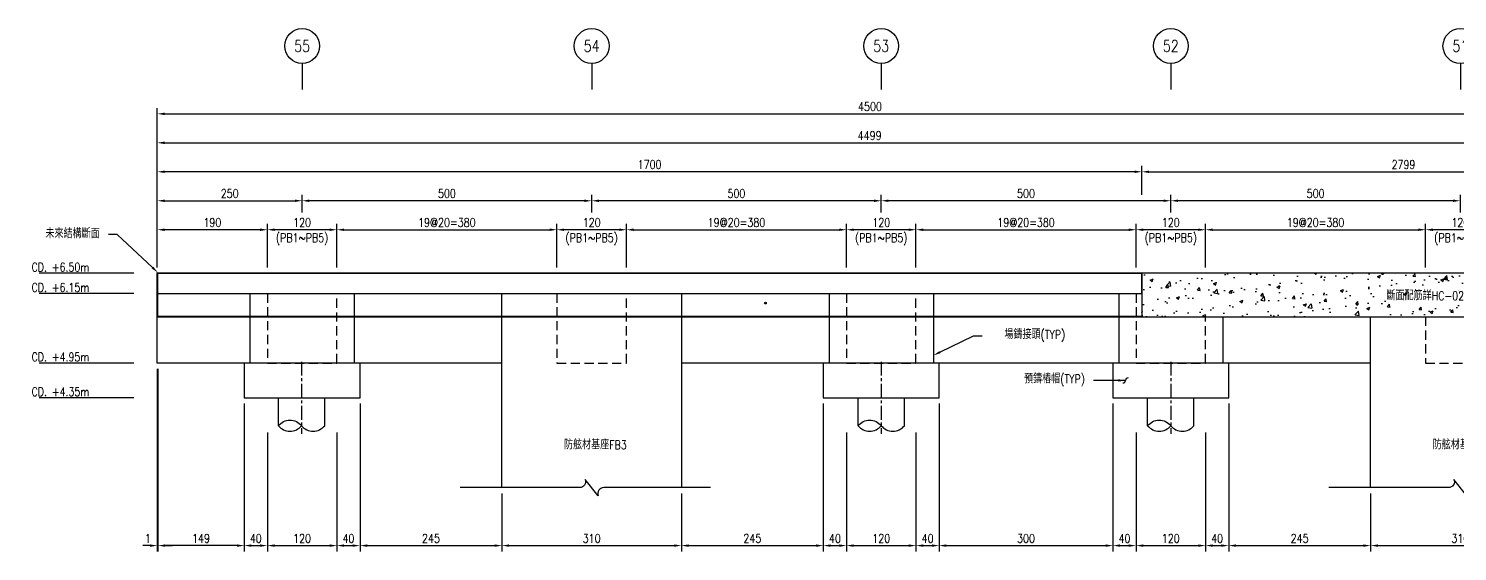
# Model space of a CAD drawing. Extents: x -791 to 13121, y -31587 to 2944.
# Drawn here: x 7051 to 9518, y -29215 to -28313 of the extents above; entities that cross this region are included whole.
import ezdxf
from ezdxf import colors
from ezdxf.entities.mleader import LeaderData, LeaderLine
from ezdxf.enums import TextEntityAlignment as Align
from ezdxf.math import Vec2, Vec3

# ---------------------------------------------------------------- set-up
doc = ezdxf.new("R2010")
doc.units = 0
doc.header["$LTSCALE"] = 0.05
doc.linetypes.add('CENTER', pattern=[50.8, 31.75, -6.35, 6.35, -6.35])
doc.linetypes.add('DASHED', pattern=[19.05, 12.7, -6.35])
doc.layers.get('0').update_dxf_attribs({"linetype": 'CONTINUOUS'})
doc.layers.get('Defpoints').update_dxf_attribs({"linetype": 'CONTINUOUS'})
for name, color, linetype in [('HB_0', 7, 'CONTINUOUS'), ('HB_DIM', 1, 'CONTINUOUS'), ('HB_ReBar', 3, 'CONTINUOUS'), ('HB_SYMBOLS', 7, 'CONTINUOUS'), ('HB_TXT_CTEXT', 2, 'CONTINUOUS'), ('底圖', 7, 'CONTINUOUS')]:
    doc.layers.add(name, color=color, linetype=linetype)
doc.styles.get("Standard").update_dxf_attribs({"font": 'ROMANS.shx', "width": 0.8, "bigfont": 'lchinap.shx'})
doc.dimstyles.new('50cm', dxfattribs={"dimscale": 5, "dimtxt": 3, "dimasz": 2.5, "dimexe": 2, "dimexo": 2, "dimgap": 1, "dimtad": 1, "dimdsep": 46, "dimtxsty": 'Standard', "dimcen": 0, "dimclrt": 2, "dimadec": 0, "dimazin": 0, "dimtfac": 1, "dimtix": 1, "dimtmove": 2, "dimatfit": 3, "dimfxl": 0, "dimtolj": 1, "dimtzin": 0, "dimarcsym": 0})

# ---------------------------------------------------------------- blocks, each defined once
blk = doc.blocks.new('_None')
blk = doc.blocks.new('*D1670')
at = {"layer": 'Defpoints', "color": 0}
for p in [(-1, 380), (-2501, 155), (-1, 155)]:
    blk.add_point(p, dxfattribs=at)
at = {"layer": 'HB_DIM', "color": 0, "lineweight": -2}
for p, q in [((-2501, 165), (-2501, 390)), ((-2488.5, 380), (-13.5, 380))]:
    blk.add_line(p, q, dxfattribs=at)
at = {"layer": 'HB_DIM', "color": 0}
for points in [[(-2488.5, 382.1), (-2488.5, 377.9), (-2501, 380)], [(-13.5, 382.1), (-13.5, 377.9), (-1, 380)]]:
    blk.add_solid(points, dxfattribs=at)
at = {"layer": 'HB_DIM', "color": 2, "insert": (-1271, 392.5), "char_height": 15, "attachment_point": 5}
blk.add_mtext('\\A1;4499', dxfattribs=at)
blk = doc.blocks.new('*D1671')
at = {"layer": 'Defpoints', "color": 0}
for p in [(-1, 430), (-2501, 155), (-1, 155)]:
    blk.add_point(p, dxfattribs=at)
at = {"layer": 'HB_DIM', "color": 0, "lineweight": -2}
for p, q in [((-2501, 165), (-2501, 440)), ((-2488.5, 430), (-13.5, 430))]:
    blk.add_line(p, q, dxfattribs=at)
at = {"layer": 'HB_DIM', "color": 0}
for points in [[(-2488.5, 432.1), (-2488.5, 427.9), (-2501, 430)], [(-13.5, 432.1), (-13.5, 427.9), (-1, 430)]]:
    blk.add_solid(points, dxfattribs=at)
at = {"layer": 'HB_DIM', "color": 2, "insert": (-1270.5, 442.5), "char_height": 15, "attachment_point": 5}
blk.add_mtext('\\A1;4500', dxfattribs=at)
blk = doc.blocks.new('gr_t')
at = {"layer": 'HB_SYMBOLS', "color": 4, "linetype": 'Continuous'}
blk.add_line((0, -6), (0, -15), dxfattribs=at)
blk.add_circle((0, 0), 6, dxfattribs=at)
at = {"layer": 'HB_SYMBOLS', "color": 4, "linetype": 'Continuous', "width": 0.8}
blk.add_attdef('A', text='', height=4.5, dxfattribs=at).set_placement((0, 0), align=Align.MIDDLE)
blk = doc.blocks.new('*D1672')
at = {"layer": 'Defpoints', "color": 0}
for p in [(-311, 230), (-691, 155), (-311, 155)]:
    blk.add_point(p, dxfattribs=at)
at = {"layer": 'HB_DIM', "color": 0, "lineweight": -2}
for p, q in [((-691, 165), (-691, 240)), ((-678.5, 230), (-323.5, 230)), ((-311, 165), (-311, 240))]:
    blk.add_line(p, q, dxfattribs=at)
at = {"layer": 'HB_DIM', "color": 0}
for points in [[(-678.5, 232.1), (-678.5, 227.9), (-691, 230)], [(-323.5, 232.1), (-323.5, 227.9), (-311, 230)]]:
    blk.add_solid(points, dxfattribs=at)
at = {"layer": 'HB_DIM', "color": 2, "insert": (-501, 242.5), "char_height": 15, "attachment_point": 5}
blk.add_mtext('\\A1;19@20=380', dxfattribs=at)
blk = doc.blocks.new('*D1673')
at = {"layer": 'Defpoints', "color": 0}
for p in [(-811, 230), (-1191, 155), (-811, 155)]:
    blk.add_point(p, dxfattribs=at)
at = {"layer": 'HB_DIM', "color": 0, "lineweight": -2}
for p, q in [((-1191, 165), (-1191, 240)), ((-1178.5, 230), (-823.5, 230)), ((-811, 165), (-811, 240))]:
    blk.add_line(p, q, dxfattribs=at)
at = {"layer": 'HB_DIM', "color": 0}
for points in [[(-1178.5, 232.1), (-1178.5, 227.9), (-1191, 230)], [(-823.5, 232.1), (-823.5, 227.9), (-811, 230)]]:
    blk.add_solid(points, dxfattribs=at)
at = {"layer": 'HB_DIM', "color": 2, "insert": (-1001, 242.5), "char_height": 15, "attachment_point": 5}
blk.add_mtext('\\A1;19@20=380', dxfattribs=at)
blk = doc.blocks.new('*D1674')
at = {"layer": 'Defpoints', "color": 0}
for p in [(-1311, 230), (-1691, 155), (-1311, 155)]:
    blk.add_point(p, dxfattribs=at)
at = {"layer": 'HB_DIM', "color": 0, "lineweight": -2}
for p, q in [((-1691, 165), (-1691, 240)), ((-1678.5, 230), (-1323.5, 230)), ((-1311, 165), (-1311, 240))]:
    blk.add_line(p, q, dxfattribs=at)
at = {"layer": 'HB_DIM', "color": 0}
for points in [[(-1678.5, 232.1), (-1678.5, 227.9), (-1691, 230)], [(-1323.5, 232.1), (-1323.5, 227.9), (-1311, 230)]]:
    blk.add_solid(points, dxfattribs=at)
at = {"layer": 'HB_DIM', "color": 2, "insert": (-1501, 242.5), "char_height": 15, "attachment_point": 5}
blk.add_mtext('\\A1;19@20=380', dxfattribs=at)
blk = doc.blocks.new('*D1675')
at = {"layer": 'Defpoints', "color": 0}
for p in [(-1811, 230), (-2191, 155), (-1811, 155)]:
    blk.add_point(p, dxfattribs=at)
at = {"layer": 'HB_DIM', "color": 0, "lineweight": -2}
for p, q in [((-2191, 165), (-2191, 240)), ((-2178.5, 230), (-1823.5, 230)), ((-1811, 165), (-1811, 240))]:
    blk.add_line(p, q, dxfattribs=at)
at = {"layer": 'HB_DIM', "color": 0}
for points in [[(-2178.5, 232.1), (-2178.5, 227.9), (-2191, 230)], [(-1823.5, 232.1), (-1823.5, 227.9), (-1811, 230)]]:
    blk.add_solid(points, dxfattribs=at)
at = {"layer": 'HB_DIM', "color": 2, "insert": (-2001, 242.5), "char_height": 15, "attachment_point": 5}
blk.add_mtext('\\A1;19@20=380', dxfattribs=at)
blk = doc.blocks.new('*D1676')
at = {"layer": 'Defpoints', "color": 0}
for p in [(-2501, 230), (-2501, 155), (-2311, 155)]:
    blk.add_point(p, dxfattribs=at)
at = {"layer": 'HB_DIM', "color": 0, "lineweight": -2}
for p, q in [((-2501, 165), (-2501, 240)), ((-2323.5, 230), (-2488.5, 230)), ((-2311, 165), (-2311, 240))]:
    blk.add_line(p, q, dxfattribs=at)
at = {"layer": 'HB_DIM', "color": 0}
for points in [[(-2488.5, 232.1), (-2488.5, 227.9), (-2501, 230)], [(-2323.5, 232.1), (-2323.5, 227.9), (-2311, 230)]]:
    blk.add_solid(points, dxfattribs=at)
at = {"layer": 'HB_DIM', "color": 2, "insert": (-2406, 242.5), "char_height": 15, "attachment_point": 5}
blk.add_mtext('\\A1;190', dxfattribs=at)
blk = doc.blocks.new('預鑄樁帽2x2')
at = {"layer": 'HB_0'}
blk.add_lwpolyline([(-100, 0), (100, 0), (100, 60), (-100, 60)], close=True, dxfattribs=at)
blk = doc.blocks.new('*D1677')
at = {"layer": 'Defpoints', "color": 0}
for p in [(-2351, -60), (-2311, -155), (-2311, -315)]:
    blk.add_point(p, dxfattribs=at)
at = {"layer": 'HB_DIM', "color": 0, "lineweight": -2}
for p, q in [((-2351, -70), (-2351, -325)), ((-2311, -165), (-2311, -325)), ((-2338.5, -315), (-2323.5, -315))]:
    blk.add_line(p, q, dxfattribs=at)
at = {"layer": 'HB_DIM', "color": 0}
for points in [[(-2338.5, -312.9), (-2338.5, -317.1), (-2351, -315)], [(-2323.5, -312.9), (-2323.5, -317.1), (-2311, -315)]]:
    blk.add_solid(points, dxfattribs=at)
at = {"layer": 'HB_DIM', "color": 2, "insert": (-2331, -302.5), "char_height": 15, "attachment_point": 5}
blk.add_mtext('\\A1;40', dxfattribs=at)
blk = doc.blocks.new('*D1678')
at = {"layer": 'Defpoints', "color": 0}
for p in [(-2500, 0), (-2351, -60), (-2500, -315)]:
    blk.add_point(p, dxfattribs=at)
at = {"layer": 'HB_DIM', "color": 0, "lineweight": -2}
for p, q in [((-2500, -10), (-2500, -325)), ((-2351, -70), (-2351, -325)), ((-2363.5, -315), (-2487.5, -315))]:
    blk.add_line(p, q, dxfattribs=at)
at = {"layer": 'HB_DIM', "color": 0}
for points in [[(-2487.5, -312.9), (-2487.5, -317.1), (-2500, -315)], [(-2363.5, -312.9), (-2363.5, -317.1), (-2351, -315)]]:
    blk.add_solid(points, dxfattribs=at)
at = {"layer": 'HB_DIM', "color": 2, "insert": (-2425.5, -302.5), "char_height": 15, "attachment_point": 5}
blk.add_mtext('\\A1;149', dxfattribs=at)
blk = doc.blocks.new('*D1679')
at = {"layer": 'Defpoints', "color": 0}
for p in [(-2501, 0), (-2500, 0), (-2501, -315)]:
    blk.add_point(p, dxfattribs=at)
at = {"layer": 'HB_DIM', "color": 0, "lineweight": -2}
for p, q in [((-2501, -10), (-2501, -325)), ((-2500, -10), (-2500, -325)), ((-2513.5, -315), (-2526, -315)), ((-2500, -315), (-2501, -315)), ((-2487.5, -315), (-2475, -315))]:
    blk.add_line(p, q, dxfattribs=at)
at = {"layer": 'HB_DIM', "color": 0}
for points in [[(-2513.5, -312.9), (-2513.5, -317.1), (-2501, -315)], [(-2487.5, -312.9), (-2487.5, -317.1), (-2500, -315)]]:
    blk.add_solid(points, dxfattribs=at)
at = {"layer": 'HB_DIM', "color": 2, "insert": (-2517.2, -302.5), "char_height": 15, "attachment_point": 5}
blk.add_mtext('\\A1;1', dxfattribs=at)
blk = doc.blocks.new('ReBarPoint')
at = {"layer": 'HB_0'}
h = blk.add_hatch(color=0, dxfattribs=at)
h.dxf.hatch_style = 1
edge = h.paths.add_edge_path()
edge.add_arc((0, 0), 1.5, 0, 360)
at = {"layer": 'HB_ReBar', "color": 0}
blk.add_circle((0, 0), 1.5, dxfattribs=at)
blk = doc.blocks.new('*D1642')
at = {"layer": 'Defpoints', "color": 0}
for p in [(-1, 330), (-801, 280), (-1, 105)]:
    blk.add_point(p, dxfattribs=at)
at = {"layer": 'HB_DIM', "color": 0, "lineweight": -2}
for p, q in [((-801, 290), (-801, 340)), ((-788.5, 330), (-13.5, 330))]:
    blk.add_line(p, q, dxfattribs=at)
at = {"layer": 'HB_DIM', "color": 0}
for points in [[(-788.5, 332.1), (-788.5, 327.9), (-801, 330)], [(-13.5, 332.1), (-13.5, 327.9), (-1, 330)]]:
    blk.add_solid(points, dxfattribs=at)
at = {"layer": 'HB_DIM', "color": 2, "insert": (-349.2, 342.5), "char_height": 15, "attachment_point": 5}
blk.add_mtext('\\A1;2799', dxfattribs=at)
blk = doc.blocks.new('*D1643')
at = {"layer": 'Defpoints', "color": 0}
for p in [(-2501, 330), (-2501, 280), (-801, 280)]:
    blk.add_point(p, dxfattribs=at)
at = {"layer": 'HB_DIM', "color": 0, "lineweight": -2}
for p, q in [((-2501, 290), (-2501, 340)), ((-813.5, 330), (-2488.5, 330)), ((-801, 290), (-801, 340))]:
    blk.add_line(p, q, dxfattribs=at)
at = {"layer": 'HB_DIM', "color": 0}
for points in [[(-2488.5, 332.1), (-2488.5, 327.9), (-2501, 330)], [(-813.5, 332.1), (-813.5, 327.9), (-801, 330)]]:
    blk.add_solid(points, dxfattribs=at)
at = {"layer": 'HB_DIM', "color": 2, "insert": (-1651, 342.5), "char_height": 15, "attachment_point": 5}
blk.add_mtext('\\A1;1700', dxfattribs=at)
blk = doc.blocks.new('*D1644')
at = {"layer": 'Defpoints', "color": 0}
for p in [(-2311, -110), (-2191, -110), (-2191, -315)]:
    blk.add_point(p, dxfattribs=at)
at = {"layer": 'HB_DIM', "color": 0, "lineweight": -2}
for p, q in [((-2311, -120), (-2311, -325)), ((-2191, -120), (-2191, -325)), ((-2298.5, -315), (-2203.5, -315))]:
    blk.add_line(p, q, dxfattribs=at)
at = {"layer": 'HB_DIM', "color": 0}
for points in [[(-2298.5, -312.9), (-2298.5, -317.1), (-2311, -315)], [(-2203.5, -312.9), (-2203.5, -317.1), (-2191, -315)]]:
    blk.add_solid(points, dxfattribs=at)
at = {"layer": 'HB_DIM', "color": 2, "insert": (-2251, -302.5), "char_height": 15, "attachment_point": 5}
blk.add_mtext('\\A1;120', dxfattribs=at)
blk = doc.blocks.new('*D1645')
at = {"layer": 'Defpoints', "color": 0}
for p in [(-2151, -60), (-2191, -110), (-2151, -315)]:
    blk.add_point(p, dxfattribs=at)
at = {"layer": 'HB_DIM', "color": 0, "lineweight": -2}
for p, q in [((-2151, -70), (-2151, -325)), ((-2191, -120), (-2191, -325)), ((-2178.5, -315), (-2163.5, -315))]:
    blk.add_line(p, q, dxfattribs=at)
at = {"layer": 'HB_DIM', "color": 0}
for points in [[(-2178.5, -312.9), (-2178.5, -317.1), (-2191, -315)], [(-2163.5, -312.9), (-2163.5, -317.1), (-2151, -315)]]:
    blk.add_solid(points, dxfattribs=at)
at = {"layer": 'HB_DIM', "color": 2, "insert": (-2171, -302.5), "char_height": 15, "attachment_point": 5}
blk.add_mtext('\\A1;40', dxfattribs=at)
blk = doc.blocks.new('*D1646')
at = {"layer": 'Defpoints', "color": 0}
for p in [(-2151, -60), (-1906, -215), (-1906, -315)]:
    blk.add_point(p, dxfattribs=at)
at = {"layer": 'HB_DIM', "color": 0, "lineweight": -2}
for p, q in [((-2151, -70), (-2151, -325)), ((-1906, -225), (-1906, -325)), ((-2138.5, -315), (-1918.5, -315))]:
    blk.add_line(p, q, dxfattribs=at)
at = {"layer": 'HB_DIM', "color": 0}
for points in [[(-2138.5, -312.9), (-2138.5, -317.1), (-2151, -315)], [(-1918.5, -312.9), (-1918.5, -317.1), (-1906, -315)]]:
    blk.add_solid(points, dxfattribs=at)
at = {"layer": 'HB_DIM', "color": 2, "insert": (-2028.5, -302.5), "char_height": 15, "attachment_point": 5}
blk.add_mtext('\\A1;245', dxfattribs=at)
blk = doc.blocks.new('*D1647')
at = {"layer": 'Defpoints', "color": 0}
for p in [(-1906, -215), (-1596, -215), (-1596, -315)]:
    blk.add_point(p, dxfattribs=at)
at = {"layer": 'HB_DIM', "color": 0, "lineweight": -2}
for p, q in [((-1906, -225), (-1906, -325)), ((-1596, -225), (-1596, -325)), ((-1893.5, -315), (-1608.5, -315))]:
    blk.add_line(p, q, dxfattribs=at)
at = {"layer": 'HB_DIM', "color": 0}
for points in [[(-1893.5, -312.9), (-1893.5, -317.1), (-1906, -315)], [(-1608.5, -312.9), (-1608.5, -317.1), (-1596, -315)]]:
    blk.add_solid(points, dxfattribs=at)
at = {"layer": 'HB_DIM', "color": 2, "insert": (-1751, -302.5), "char_height": 15, "attachment_point": 5}
blk.add_mtext('\\A1;310', dxfattribs=at)
blk = doc.blocks.new('*D1648')
at = {"layer": 'Defpoints', "color": 0}
for p in [(-1351, -60), (-1596, -215), (-1351, -315)]:
    blk.add_point(p, dxfattribs=at)
at = {"layer": 'HB_DIM', "color": 0, "lineweight": -2}
for p, q in [((-1351, -70), (-1351, -325)), ((-1596, -225), (-1596, -325)), ((-1583.5, -315), (-1363.5, -315))]:
    blk.add_line(p, q, dxfattribs=at)
at = {"layer": 'HB_DIM', "color": 0}
for points in [[(-1583.5, -312.9), (-1583.5, -317.1), (-1596, -315)], [(-1363.5, -312.9), (-1363.5, -317.1), (-1351, -315)]]:
    blk.add_solid(points, dxfattribs=at)
at = {"layer": 'HB_DIM', "color": 2, "insert": (-1473.5, -302.5), "char_height": 15, "attachment_point": 5}
blk.add_mtext('\\A1;245', dxfattribs=at)
blk = doc.blocks.new('*D1649')
at = {"layer": 'Defpoints', "color": 0}
for p in [(-1351, -60), (-1311, -110), (-1311, -315)]:
    blk.add_point(p, dxfattribs=at)
at = {"layer": 'HB_DIM', "color": 0, "lineweight": -2}
for p, q in [((-1351, -70), (-1351, -325)), ((-1311, -120), (-1311, -325)), ((-1338.5, -315), (-1323.5, -315))]:
    blk.add_line(p, q, dxfattribs=at)
at = {"layer": 'HB_DIM', "color": 0}
for points in [[(-1338.5, -312.9), (-1338.5, -317.1), (-1351, -315)], [(-1323.5, -312.9), (-1323.5, -317.1), (-1311, -315)]]:
    blk.add_solid(points, dxfattribs=at)
at = {"layer": 'HB_DIM', "color": 2, "insert": (-1331, -302.5), "char_height": 15, "attachment_point": 5}
blk.add_mtext('\\A1;40', dxfattribs=at)
blk = doc.blocks.new('*D1650')
at = {"layer": 'Defpoints', "color": 0}
for p in [(-1311, -110), (-1191, -110), (-1191, -315)]:
    blk.add_point(p, dxfattribs=at)
at = {"layer": 'HB_DIM', "color": 0, "lineweight": -2}
for p, q in [((-1311, -120), (-1311, -325)), ((-1191, -120), (-1191, -325)), ((-1298.5, -315), (-1203.5, -315))]:
    blk.add_line(p, q, dxfattribs=at)
at = {"layer": 'HB_DIM', "color": 0}
for points in [[(-1298.5, -312.9), (-1298.5, -317.1), (-1311, -315)], [(-1203.5, -312.9), (-1203.5, -317.1), (-1191, -315)]]:
    blk.add_solid(points, dxfattribs=at)
at = {"layer": 'HB_DIM', "color": 2, "insert": (-1251, -302.5), "char_height": 15, "attachment_point": 5}
blk.add_mtext('\\A1;120', dxfattribs=at)
blk = doc.blocks.new('*D1651')
at = {"layer": 'Defpoints', "color": 0}
for p in [(-1151, -60), (-1191, -110), (-1151, -315)]:
    blk.add_point(p, dxfattribs=at)
at = {"layer": 'HB_DIM', "color": 0, "lineweight": -2}
for p, q in [((-1151, -70), (-1151, -325)), ((-1191, -120), (-1191, -325)), ((-1178.5, -315), (-1163.5, -315))]:
    blk.add_line(p, q, dxfattribs=at)
at = {"layer": 'HB_DIM', "color": 0}
for points in [[(-1178.5, -312.9), (-1178.5, -317.1), (-1191, -315)], [(-1163.5, -312.9), (-1163.5, -317.1), (-1151, -315)]]:
    blk.add_solid(points, dxfattribs=at)
at = {"layer": 'HB_DIM', "color": 2, "insert": (-1171, -302.5), "char_height": 15, "attachment_point": 5}
blk.add_mtext('\\A1;40', dxfattribs=at)
blk = doc.blocks.new('*D1652')
at = {"layer": 'Defpoints', "color": 0}
for p in [(-1151, -60), (-851, -60), (-851, -315)]:
    blk.add_point(p, dxfattribs=at)
at = {"layer": 'HB_DIM', "color": 0, "lineweight": -2}
for p, q in [((-1151, -70), (-1151, -325)), ((-851, -70), (-851, -325)), ((-1138.5, -315), (-863.5, -315))]:
    blk.add_line(p, q, dxfattribs=at)
at = {"layer": 'HB_DIM', "color": 0}
for points in [[(-1138.5, -312.9), (-1138.5, -317.1), (-1151, -315)], [(-863.5, -312.9), (-863.5, -317.1), (-851, -315)]]:
    blk.add_solid(points, dxfattribs=at)
at = {"layer": 'HB_DIM', "color": 2, "insert": (-1001, -302.5), "char_height": 15, "attachment_point": 5}
blk.add_mtext('\\A1;300', dxfattribs=at)
blk = doc.blocks.new('*D1653')
at = {"layer": 'Defpoints', "color": 0}
for p in [(-851, -60), (-811, -110), (-811, -315)]:
    blk.add_point(p, dxfattribs=at)
at = {"layer": 'HB_DIM', "color": 0, "lineweight": -2}
for p, q in [((-851, -70), (-851, -325)), ((-811, -120), (-811, -325)), ((-838.5, -315), (-823.5, -315))]:
    blk.add_line(p, q, dxfattribs=at)
at = {"layer": 'HB_DIM', "color": 0}
for points in [[(-838.5, -312.9), (-838.5, -317.1), (-851, -315)], [(-823.5, -312.9), (-823.5, -317.1), (-811, -315)]]:
    blk.add_solid(points, dxfattribs=at)
at = {"layer": 'HB_DIM', "color": 2, "insert": (-831, -302.5), "char_height": 15, "attachment_point": 5}
blk.add_mtext('\\A1;40', dxfattribs=at)
blk = doc.blocks.new('*D1654')
at = {"layer": 'Defpoints', "color": 0}
for p in [(-811, -110), (-691, -110), (-691, -315)]:
    blk.add_point(p, dxfattribs=at)
at = {"layer": 'HB_DIM', "color": 0, "lineweight": -2}
for p, q in [((-811, -120), (-811, -325)), ((-691, -120), (-691, -325)), ((-798.5, -315), (-703.5, -315))]:
    blk.add_line(p, q, dxfattribs=at)
at = {"layer": 'HB_DIM', "color": 0}
for points in [[(-798.5, -312.9), (-798.5, -317.1), (-811, -315)], [(-703.5, -312.9), (-703.5, -317.1), (-691, -315)]]:
    blk.add_solid(points, dxfattribs=at)
at = {"layer": 'HB_DIM', "color": 2, "insert": (-751, -302.5), "char_height": 15, "attachment_point": 5}
blk.add_mtext('\\A1;120', dxfattribs=at)
blk = doc.blocks.new('*D1655')
at = {"layer": 'Defpoints', "color": 0}
for p in [(-651, -60), (-691, -110), (-651, -315)]:
    blk.add_point(p, dxfattribs=at)
at = {"layer": 'HB_DIM', "color": 0, "lineweight": -2}
for p, q in [((-651, -70), (-651, -325)), ((-691, -120), (-691, -325)), ((-678.5, -315), (-663.5, -315))]:
    blk.add_line(p, q, dxfattribs=at)
at = {"layer": 'HB_DIM', "color": 0}
for points in [[(-678.5, -312.9), (-678.5, -317.1), (-691, -315)], [(-663.5, -312.9), (-663.5, -317.1), (-651, -315)]]:
    blk.add_solid(points, dxfattribs=at)
at = {"layer": 'HB_DIM', "color": 2, "insert": (-671, -302.5), "char_height": 15, "attachment_point": 5}
blk.add_mtext('\\A1;40', dxfattribs=at)
blk = doc.blocks.new('*D1656')
at = {"layer": 'Defpoints', "color": 0}
for p in [(-651, -60), (-406, -215), (-406, -315)]:
    blk.add_point(p, dxfattribs=at)
at = {"layer": 'HB_DIM', "color": 0, "lineweight": -2}
for p, q in [((-651, -70), (-651, -325)), ((-406, -225), (-406, -325)), ((-638.5, -315), (-418.5, -315))]:
    blk.add_line(p, q, dxfattribs=at)
at = {"layer": 'HB_DIM', "color": 0}
for points in [[(-638.5, -312.9), (-638.5, -317.1), (-651, -315)], [(-418.5, -312.9), (-418.5, -317.1), (-406, -315)]]:
    blk.add_solid(points, dxfattribs=at)
at = {"layer": 'HB_DIM', "color": 2, "insert": (-528.5, -302.5), "char_height": 15, "attachment_point": 5}
blk.add_mtext('\\A1;245', dxfattribs=at)
blk = doc.blocks.new('*D1657')
at = {"layer": 'Defpoints', "color": 0}
for p in [(-406, -215), (-96, -215), (-96, -315)]:
    blk.add_point(p, dxfattribs=at)
at = {"layer": 'HB_DIM', "color": 0, "lineweight": -2}
for p, q in [((-406, -225), (-406, -325)), ((-96, -225), (-96, -325)), ((-393.5, -315), (-108.5, -315))]:
    blk.add_line(p, q, dxfattribs=at)
at = {"layer": 'HB_DIM', "color": 0}
for points in [[(-393.5, -312.9), (-393.5, -317.1), (-406, -315)], [(-108.5, -312.9), (-108.5, -317.1), (-96, -315)]]:
    blk.add_solid(points, dxfattribs=at)
at = {"layer": 'HB_DIM', "color": 2, "insert": (-251, -302.5), "char_height": 15, "attachment_point": 5}
blk.add_mtext('\\A1;310', dxfattribs=at)
blk = doc.blocks.new('*D1659')
at = {"layer": 'Defpoints', "color": 0}
for p in [(-2251, 280), (-2251, 250), (-2501, 155)]:
    blk.add_point(p, dxfattribs=at)
at = {"layer": 'HB_DIM', "color": 0, "lineweight": -2}
for p, q in [((-2501, 165), (-2501, 290)), ((-2488.5, 280), (-2263.5, 280)), ((-2251, 260), (-2251, 290))]:
    blk.add_line(p, q, dxfattribs=at)
at = {"layer": 'HB_DIM', "color": 0}
for points in [[(-2488.5, 282.1), (-2488.5, 277.9), (-2501, 280)], [(-2263.5, 282.1), (-2263.5, 277.9), (-2251, 280)]]:
    blk.add_solid(points, dxfattribs=at)
at = {"layer": 'HB_DIM', "color": 2, "insert": (-2376, 292.5), "char_height": 15, "attachment_point": 5}
blk.add_mtext('\\A1;250', dxfattribs=at)
blk = doc.blocks.new('*D1660')
at = {"layer": 'Defpoints', "color": 0}
for p in [(-751, 280), (-751, 250), (-251, 250)]:
    blk.add_point(p, dxfattribs=at)
at = {"layer": 'HB_DIM', "color": 0, "lineweight": -2}
for p, q in [((-751, 260), (-751, 290)), ((-263.5, 280), (-738.5, 280)), ((-251, 260), (-251, 290))]:
    blk.add_line(p, q, dxfattribs=at)
at = {"layer": 'HB_DIM', "color": 0}
for points in [[(-738.5, 282.1), (-738.5, 277.9), (-751, 280)], [(-263.5, 282.1), (-263.5, 277.9), (-251, 280)]]:
    blk.add_solid(points, dxfattribs=at)
at = {"layer": 'HB_DIM', "color": 2, "insert": (-501, 292.5), "char_height": 15, "attachment_point": 5}
blk.add_mtext('\\A1;500', dxfattribs=at)
blk = doc.blocks.new('*D1661')
at = {"layer": 'Defpoints', "color": 0}
for p in [(-1251, 280), (-1251, 250), (-751, 250)]:
    blk.add_point(p, dxfattribs=at)
at = {"layer": 'HB_DIM', "color": 0, "lineweight": -2}
for p, q in [((-1251, 260), (-1251, 290)), ((-763.5, 280), (-1238.5, 280)), ((-751, 260), (-751, 290))]:
    blk.add_line(p, q, dxfattribs=at)
at = {"layer": 'HB_DIM', "color": 0}
for points in [[(-1238.5, 282.1), (-1238.5, 277.9), (-1251, 280)], [(-763.5, 282.1), (-763.5, 277.9), (-751, 280)]]:
    blk.add_solid(points, dxfattribs=at)
at = {"layer": 'HB_DIM', "color": 2, "insert": (-1001, 292.5), "char_height": 15, "attachment_point": 5}
blk.add_mtext('\\A1;500', dxfattribs=at)
blk = doc.blocks.new('*D1662')
at = {"layer": 'Defpoints', "color": 0}
for p in [(-1751, 280), (-1751, 250), (-1251, 250)]:
    blk.add_point(p, dxfattribs=at)
at = {"layer": 'HB_DIM', "color": 0, "lineweight": -2}
for p, q in [((-1751, 260), (-1751, 290)), ((-1263.5, 280), (-1738.5, 280)), ((-1251, 260), (-1251, 290))]:
    blk.add_line(p, q, dxfattribs=at)
at = {"layer": 'HB_DIM', "color": 0}
for points in [[(-1738.5, 282.1), (-1738.5, 277.9), (-1751, 280)], [(-1263.5, 282.1), (-1263.5, 277.9), (-1251, 280)]]:
    blk.add_solid(points, dxfattribs=at)
at = {"layer": 'HB_DIM', "color": 2, "insert": (-1501, 292.5), "char_height": 15, "attachment_point": 5}
blk.add_mtext('\\A1;500', dxfattribs=at)
blk = doc.blocks.new('*D1663')
at = {"layer": 'Defpoints', "color": 0}
for p in [(-2251, 280), (-2251, 250), (-1751, 250)]:
    blk.add_point(p, dxfattribs=at)
at = {"layer": 'HB_DIM', "color": 0, "lineweight": -2}
for p, q in [((-2251, 260), (-2251, 290)), ((-1763.5, 280), (-2238.5, 280)), ((-1751, 260), (-1751, 290))]:
    blk.add_line(p, q, dxfattribs=at)
at = {"layer": 'HB_DIM', "color": 0}
for points in [[(-2238.5, 282.1), (-2238.5, 277.9), (-2251, 280)], [(-1763.5, 282.1), (-1763.5, 277.9), (-1751, 280)]]:
    blk.add_solid(points, dxfattribs=at)
at = {"layer": 'HB_DIM', "color": 2, "insert": (-2001, 292.5), "char_height": 15, "attachment_point": 5}
blk.add_mtext('\\A1;500', dxfattribs=at)
blk = doc.blocks.new('*D1665')
at = {"layer": 'Defpoints', "color": 0}
for p in [(-2311, 230), (-2311, 155), (-2191, 155)]:
    blk.add_point(p, dxfattribs=at)
at = {"layer": 'HB_DIM', "color": 0, "lineweight": -2}
for p, q in [((-2311, 165), (-2311, 240)), ((-2203.5, 230), (-2298.5, 230)), ((-2191, 165), (-2191, 240))]:
    blk.add_line(p, q, dxfattribs=at)
at = {"layer": 'HB_DIM', "color": 0}
for points in [[(-2298.5, 232.1), (-2298.5, 227.9), (-2311, 230)], [(-2203.5, 232.1), (-2203.5, 227.9), (-2191, 230)]]:
    blk.add_solid(points, dxfattribs=at)
at = {"layer": 'HB_DIM', "color": 2, "char_height": 15, "attachment_point": 5}
for s, insert in [('\\A1;120', (-2251, 242.5)), ('\\A1;(PB1~PB5)', (-2251, 213.6))]:
    blk.add_mtext(s, dxfattribs=dict(at, insert=insert))
blk = doc.blocks.new('*D1666')
at = {"layer": 'Defpoints', "color": 0}
for p in [(-1811, 230), (-1811, 155), (-1691, 155)]:
    blk.add_point(p, dxfattribs=at)
at = {"layer": 'HB_DIM', "color": 0, "lineweight": -2}
for p, q in [((-1811, 165), (-1811, 240)), ((-1703.5, 230), (-1798.5, 230)), ((-1691, 165), (-1691, 240))]:
    blk.add_line(p, q, dxfattribs=at)
at = {"layer": 'HB_DIM', "color": 0}
for points in [[(-1798.5, 232.1), (-1798.5, 227.9), (-1811, 230)], [(-1703.5, 232.1), (-1703.5, 227.9), (-1691, 230)]]:
    blk.add_solid(points, dxfattribs=at)
at = {"layer": 'HB_DIM', "color": 2, "char_height": 15, "attachment_point": 5}
for s, insert in [('\\A1;120', (-1751, 242.5)), ('\\A1;(PB1~PB5)', (-1751, 213.6))]:
    blk.add_mtext(s, dxfattribs=dict(at, insert=insert))
blk = doc.blocks.new('*D1667')
at = {"layer": 'Defpoints', "color": 0}
for p in [(-1311, 230), (-1311, 155), (-1191, 155)]:
    blk.add_point(p, dxfattribs=at)
at = {"layer": 'HB_DIM', "color": 0, "lineweight": -2}
for p, q in [((-1311, 165), (-1311, 240)), ((-1203.5, 230), (-1298.5, 230)), ((-1191, 165), (-1191, 240))]:
    blk.add_line(p, q, dxfattribs=at)
at = {"layer": 'HB_DIM', "color": 0}
for points in [[(-1298.5, 232.1), (-1298.5, 227.9), (-1311, 230)], [(-1203.5, 232.1), (-1203.5, 227.9), (-1191, 230)]]:
    blk.add_solid(points, dxfattribs=at)
at = {"layer": 'HB_DIM', "color": 2, "char_height": 15, "attachment_point": 5}
for s, insert in [('\\A1;120', (-1251, 242.5)), ('\\A1;(PB1~PB5)', (-1251, 213.6))]:
    blk.add_mtext(s, dxfattribs=dict(at, insert=insert))
blk = doc.blocks.new('*D1668')
at = {"layer": 'Defpoints', "color": 0}
for p in [(-811, 230), (-811, 155), (-691, 155)]:
    blk.add_point(p, dxfattribs=at)
at = {"layer": 'HB_DIM', "color": 0, "lineweight": -2}
for p, q in [((-811, 165), (-811, 240)), ((-703.5, 230), (-798.5, 230)), ((-691, 165), (-691, 240))]:
    blk.add_line(p, q, dxfattribs=at)
at = {"layer": 'HB_DIM', "color": 0}
for points in [[(-798.5, 232.1), (-798.5, 227.9), (-811, 230)], [(-703.5, 232.1), (-703.5, 227.9), (-691, 230)]]:
    blk.add_solid(points, dxfattribs=at)
at = {"layer": 'HB_DIM', "color": 2, "char_height": 15, "attachment_point": 5}
for s, insert in [('\\A1;120', (-751, 242.5)), ('\\A1;(PB1~PB5)', (-751, 213.6))]:
    blk.add_mtext(s, dxfattribs=dict(at, insert=insert))
blk = doc.blocks.new('*D1669')
at = {"layer": 'Defpoints', "color": 0}
for p in [(-311, 230), (-311, 155), (-191, 155)]:
    blk.add_point(p, dxfattribs=at)
at = {"layer": 'HB_DIM', "color": 0, "lineweight": -2}
for p, q in [((-311, 165), (-311, 240)), ((-203.5, 230), (-298.5, 230)), ((-191, 165), (-191, 240))]:
    blk.add_line(p, q, dxfattribs=at)
at = {"layer": 'HB_DIM', "color": 0}
for points in [[(-298.5, 232.1), (-298.5, 227.9), (-311, 230)], [(-203.5, 232.1), (-203.5, 227.9), (-191, 230)]]:
    blk.add_solid(points, dxfattribs=at)
at = {"layer": 'HB_DIM', "color": 2, "char_height": 15, "attachment_point": 5}
for s, insert in [('\\A1;120', (-251, 242.5)), ('\\A1;(PB1~PB5)', (-251, 213.6))]:
    blk.add_mtext(s, dxfattribs=dict(at, insert=insert))
blk = doc.blocks.new('80cm直樁')
at = {"layer": 'HB_0', "linetype": 'Continuous'}
for p, q in [((-40, -48.1), (-40, 0)), ((40, -48.1), (40, 0))]:
    blk.add_line(p, q, dxfattribs=at)
for points in [[(-40, -48.1, -0.48), (0, -48.1, 0.48), (40, -48.1, 0.48)], [(-40, -48.1, 0.48), (0, -48.1, 0.48)]]:
    blk.add_lwpolyline(points, format="xyb", dxfattribs=at)
at = {"layer": 'HB_DIM', "color": 1, "linetype": 'CENTER', "ltscale": 15}
blk.add_line((0, 62.2), (0, -62.2), dxfattribs=at)
blk = doc.blocks.new('斷面圖R左')
at = {"layer": 'HB_TXT_CTEXT'}
h = blk.add_hatch(dxfattribs=at)
h.set_pattern_fill('AR-CONC', color=1, scale=0.3)
h.set_pattern_definition([(50, (-1, 0), (54.6554, -4.7817), [5.715, -62.865]), (355, (-1, 0), (-10.573, 57.317), [4.572, -50.292]), (100.4514, (3.555, -0.4), (44.0824, 52.5353), [4.857, -53.427]), (46.184, (-1, 15.24), (81.3237, -12.6127), [8.5725, -94.2975]), (96.636, (5.78, 14.19), (71.221, 74.228), [7.2855, -80.141]), (351.184, (-1, 15.24), (71.221, 74.228), [6.858, -75.438]), (21, (6.62, 11.43), (45.4843, -30.6796), [5.715, -62.865]), (326, (6.62, 11.43), (18.5406, 55.2564), [4.572, -50.292]), (71.4514, (10.41, 8.873), (64.025, 24.577), [4.857, -53.427]), (37.5, (-1, 0), (0.9266, 25.3665), [0, -49.6824, 0, -51.054, 0, -50.4825]), (7.5, (-1, 0), (20.0459, 30.0542), [0, -29.1084, 0, -48.5394, 0, -19.2405]), (327.5, (-17.993, 0), (40.6772, -1.7186), [0, -19.05, 0, -59.436, 0, -78.867]), (317.5, (-25.613, 0), (44.4388, 7.628), [0, -24.765, 0, -39.4716, 0, -56.007])])
h.paths.add_polyline_path([(-1, 155), (-801, 155), (-801, 80), (-1, 80)])
h.paths.add_polyline_path([(-353.029, 100.433), (-181.141, 100.433), (-181.141, 132.777), (-353.029, 132.777)], flags=24)
at = {"layer": 'HB_0'}
for p, q in [((-2341, 120), (-2341, 0)), ((-2161, 120), (-2161, 0)), ((-1341, 120), (-1341, 0)), ((-1161, 120), (-1161, 0)), ((-841, 120), (-841, 0)), ((-661, 80), (-661, 0))]:
    blk.add_line(p, q, dxfattribs=at)
at = {"layer": 'HB_0', "color": 1, "linetype": 'DASHED', "ltscale": 30, "const_width": 3}
blk.add_lwpolyline([(-801, 155), (-2501, 155), (-2501, 80), (-801, 80)], dxfattribs=at)
at = {"layer": 'HB_0'}
blk.add_lwpolyline([(-801, 155), (-2501, 155), (-2501, 120), (-801, 120)], close=True, dxfattribs=at)
at = {"layer": 'HB_0', "color": 4}
blk.add_lwpolyline([(-1, 155), (-801, 155), (-801, 80), (-1, 80)], dxfattribs=at)
at = {"layer": 'HB_0'}
for points in [[(-1906, 0), (-2501, 0), (-2501, 119)], [(-1906, -215), (-1906, 120)], [(-1596, 120), (-1596, -215)], [(-406, -215), (-406, 80)], [(-406, 0), (-1596, 0)]]:
    blk.add_lwpolyline(points, dxfattribs=at)
at = {"layer": 'HB_0', "color": 252, "linetype": 'DASHED', "ltscale": 25}
for points in [[(-2311, 120), (-2311, 0), (-2191, 0), (-2191, 120)], [(-1811, 120), (-1811, 0), (-1691, 0), (-1691, 120)], [(-1311, 120), (-1311, 0), (-1191, 0), (-1191, 120)], [(-811, 120), (-811, 0), (-691, 0), (-691, 80)], [(-311, 80), (-311, 0), (-191, 0), (-191, 80)]]:
    blk.add_lwpolyline(points, dxfattribs=at)
at = {"layer": 'HB_DIM', "linetype": 'Continuous'}
for points in [[(-1545.538, -215), (-1730.166, -215, 0.52947275), (-1739.886, -229.302), (-1762.114, -200.698, -0.53281519), (-1771.834, -215), (-1977.979, -215)], [(-45.538, -215), (-230.166, -215, 0.52947275), (-239.886, -229.302), (-262.114, -200.698, -0.53281519), (-271.834, -215), (-477.979, -215)]]:
    blk.add_lwpolyline(points, format="xyb", dxfattribs=at)
at = {"layer": 'HB_0'}
for name, p in [('預鑄樁帽2x2', (-2251, -60)), ('80cm直樁', (-2252, -60)), ('預鑄樁帽2x2', (-1251, -60)), ('80cm直樁', (-1251, -60)), ('預鑄樁帽2x2', (-751, -60)), ('80cm直樁', (-751, -60))]:
    blk.add_blockref(name, p, dxfattribs=at)
at = {"layer": 'HB_ReBar', "color": 252}
blk.add_blockref('ReBarPoint', (-1451, 103.5), dxfattribs=at)
at = {"layer": '底圖'}
ref = blk.add_blockref('gr_t', (-2251, 547.059), dxfattribs=dict(at, xscale=5, yscale=5, zscale=5))
ref.add_attrib('A', '55', dxfattribs={"layer": 'HB_SYMBOLS', "color": 4, "linetype": 'Continuous', "height": 20, "width": 0.8}).set_placement((-2251, 547.059), align=Align.MIDDLE)
ref = blk.add_blockref('gr_t', (-1751, 547.059), dxfattribs=dict(at, xscale=5, yscale=5, zscale=5))
ref.add_attrib('A', '54', dxfattribs={"layer": 'HB_SYMBOLS', "color": 4, "linetype": 'Continuous', "height": 20, "width": 0.8}).set_placement((-1751, 547.059), align=Align.MIDDLE)
ref = blk.add_blockref('gr_t', (-1251, 547.059), dxfattribs=dict(at, xscale=5, yscale=5, zscale=5))
ref.add_attrib('A', '53', dxfattribs={"layer": 'HB_SYMBOLS', "color": 4, "linetype": 'Continuous', "height": 20, "width": 0.8}).set_placement((-1251, 547.059), align=Align.MIDDLE)
ref = blk.add_blockref('gr_t', (-751, 547.059), dxfattribs=dict(at, xscale=5, yscale=5, zscale=5))
ref.add_attrib('A', '52', dxfattribs={"layer": 'HB_SYMBOLS', "color": 4, "linetype": 'Continuous', "height": 20, "width": 0.8}).set_placement((-751, 547.059), align=Align.MIDDLE)
ref = blk.add_blockref('gr_t', (-251, 547.059), dxfattribs=dict(at, xscale=5, yscale=5, zscale=5))
ref.add_attrib('A', '51', dxfattribs={"layer": 'HB_SYMBOLS', "color": 4, "linetype": 'Continuous', "height": 20, "width": 0.8}).set_placement((-251, 547.059), align=Align.MIDDLE)
at = {"color": 2, "width": 0.8}
blk.add_text('斷面配筋詳HC-027~HC-028', height=15, dxfattribs=at).set_placement((-267.085, 116.136), align=Align.MIDDLE_CENTER)
at = {"layer": 'HB_0', "color": 2, "linetype": 'Continuous', "width": 0.8}
for p in [(-1744.566, -139.27), (-244.566, -139.27)]:
    blk.add_text('防舷材基座FB3', height=15, dxfattribs=at).set_placement(p, align=Align.MIDDLE)
at = {"layer": 'HB_DIM'}
for base, p1, p2, text, picture, middle in [((-1, 430), (-2501, 155), (-1, 155), '4500', '*D1671', (-1270.52, 442.5)), ((-1, 380), (-2501, 155), (-1, 155), '4499', '*D1670', (-1271.02, 392.5)), ((-1, 330), (-801, 280), (-1, 105), '2799', '*D1642', (-349.155, 342.5))]:
    dim = blk.add_linear_dim(base=base, p1=p1, p2=p2, text=text, dimstyle='50cm', override={"dimse2": 1}, dxfattribs=at)
    dim.commit()
    dim.dimension.update_dxf_attribs({"geometry": picture, "text_midpoint": middle, "dimtype": 160})
for base, p1, p2, picture, middle in [((-2501, 330), (-801, 280), (-2501, 280), '*D1643', (-1651, 342.5)), ((-2251, 280), (-2501, 155), (-2251, 250), '*D1659', (-2376, 292.5)), ((-2251, 280), (-1751, 250), (-2251, 250), '*D1663', (-2001, 292.5)), ((-1751, 280), (-1251, 250), (-1751, 250), '*D1662', (-1501, 292.5)), ((-1251, 280), (-751, 250), (-1251, 250), '*D1661', (-1001, 292.5)), ((-751, 280), (-251, 250), (-751, 250), '*D1660', (-501, 292.5)), ((-2501, 230), (-2311, 155), (-2501, 155), '*D1676', (-2406, 242.5)), ((-2311, -315), (-2351, -60), (-2311, -155), '*D1677', (-2331, -302.5)), ((-2151, -315), (-2191, -110), (-2151, -60), '*D1645', (-2171, -302.5)), ((-1906, -315), (-2151, -60), (-1906, -215), '*D1646', (-2028.5, -302.5)), ((-1351, -315), (-1596, -215), (-1351, -60), '*D1648', (-1473.5, -302.5)), ((-1311, -315), (-1351, -60), (-1311, -110), '*D1649', (-1331, -302.5)), ((-1151, -315), (-1191, -110), (-1151, -60), '*D1651', (-1171, -302.5)), ((-851, -315), (-1151, -60), (-851, -60), '*D1652', (-1001, -302.5)), ((-811, -315), (-851, -60), (-811, -110), '*D1653', (-831, -302.5)), ((-651, -315), (-691, -110), (-651, -60), '*D1655', (-671, -302.5)), ((-406, -315), (-651, -60), (-406, -215), '*D1656', (-528.5, -302.5)), ((-2191, -315), (-2311, -110), (-2191, -110), '*D1644', (-2251, -302.5)), ((-1191, -315), (-1311, -110), (-1191, -110), '*D1650', (-1251, -302.5)), ((-691, -315), (-811, -110), (-691, -110), '*D1654', (-751, -302.5)), ((-1596, -315), (-1906, -215), (-1596, -215), '*D1647', (-1751, -302.5)), ((-96, -315), (-406, -215), (-96, -215), '*D1657', (-251, -302.5))]:
    dim = blk.add_linear_dim(base=base, p1=p1, p2=p2, dimstyle='50cm', dxfattribs=at)
    dim.commit()
    dim.dimension.update_dxf_attribs({"geometry": picture, "text_midpoint": middle})
for base, p1, p2, picture, middle in [((-2311, 230), (-2191, 155), (-2311, 155), '*D1665', (-2251, 230)), ((-1811, 230), (-1691, 155), (-1811, 155), '*D1666', (-1751, 230)), ((-1311, 230), (-1191, 155), (-1311, 155), '*D1667', (-1251, 230)), ((-811, 230), (-691, 155), (-811, 155), '*D1668', (-751, 230)), ((-311, 230), (-191, 155), (-311, 155), '*D1669', (-251, 230))]:
    dim = blk.add_linear_dim(base=base, p1=p1, p2=p2, angle=180, text='<>\\X(PB1~PB5)', dimstyle='50cm', dxfattribs=at)
    dim.commit()
    dim.dimension.update_dxf_attribs({"geometry": picture, "text_midpoint": middle})
for base, p1, p2, picture, middle in [((-1811, 230), (-2191, 155), (-1811, 155), '*D1675', (-2001, 242.5)), ((-1311, 230), (-1691, 155), (-1311, 155), '*D1674', (-1501, 242.5)), ((-811, 230), (-1191, 155), (-811, 155), '*D1673', (-1001, 242.5)), ((-311, 230), (-691, 155), (-311, 155), '*D1672', (-501, 242.5))]:
    dim = blk.add_linear_dim(base=base, p1=p1, p2=p2, text='19@20=<>', dimstyle='50cm', dxfattribs=at)
    dim.commit()
    dim.dimension.update_dxf_attribs({"geometry": picture, "text_midpoint": middle})
dim = blk.add_linear_dim(base=(-2501, -315), p1=(-2500, 0), p2=(-2501, 0), angle=180, dimstyle='50cm', dxfattribs=at)
dim.commit()
dim.dimension.update_dxf_attribs({"geometry": '*D1679', "text_midpoint": (-2517.16, -302.5), "dimtype": 160})
dim = blk.add_linear_dim(base=(-2500, -315), p1=(-2351, -60), p2=(-2500, 0), angle=180, dimstyle='50cm', dxfattribs=at)
dim.commit()
dim.dimension.update_dxf_attribs({"geometry": '*D1678', "text_midpoint": (-2425.5, -302.5)})
blk.add_leader([(-829.183, -30), (-869.221, -30)], dimstyle='50cm', override={"dimgap": 1, "dimtad": 0, "dimldrblk": 'Integral'}, dxfattribs=at)
ml = blk.add_multileader_mtext('Standard', dxfattribs=at)
ml.set_content('未來結構斷面', color=2)
ml.set_leader_properties(color=1)
ml.build(insert=Vec2(0, 0))
ml.multileader.update_dxf_attribs({"dogleg_length": 3, "arrow_head_size": 12.5, "scale": 5})
ctx = ml.context
ctx.base_point, ctx.scale, ctx.char_height, ctx.arrow_head_size, ctx.landing_gap_size, ctx.plane_origin = Vec3(-2737.782, 221.684), 5, 15, 12.5, 15, Vec3(-2778.022, 190.391)
ctx.text_align_type = 2
notes = []
notes.append((ctx, [(1, (1, 1, 0), (-2570.532, 221.684), (-1, 0), 15, [(0, [(-2500.067, 156.07)], 0, [])])]))
ctx.mtext.insert, ctx.mtext.alignment, ctx.mtext.flow_direction = Vec3(-2600.532, 230.59), 3, 5
ml = blk.add_multileader_mtext('Standard', dxfattribs=at)
ml.set_content('CD. +6.50m', color=2)
ml.set_leader_properties(color=1)
ml.set_arrow_properties(name='NONE')
ml.build(insert=Vec2(0, 0))
ml.multileader.update_dxf_attribs({"text_left_attachment_type": 5, "text_right_attachment_type": 5, "dogleg_length": 3, "arrow_head_size": 12.5, "scale": 5})
ctx = ml.context
ctx.base_point, ctx.scale, ctx.char_height, ctx.arrow_head_size, ctx.landing_gap_size, ctx.plane_origin = Vec3(-2743.119, 155), 5, 15, 12.5, 15, Vec3(-2353.68, 160)
ctx.left_attachment, ctx.right_attachment, ctx.text_align_type = 5, 5, 2
notes.append((ctx, [(0, (1, 1, 0), (-2588.404, 155), (-1, 0), 15, [(0, [(-2541.343, 155)], 0, [])])]))
ctx.mtext.insert, ctx.mtext.alignment, ctx.mtext.flow_direction = Vec3(-2618.404, 173), 3, 5
ml = blk.add_multileader_mtext('Standard', dxfattribs=at)
ml.set_content('CD. +6.15m', color=2)
ml.set_leader_properties(color=1)
ml.set_arrow_properties(name='NONE')
ml.build(insert=Vec2(0, 0))
ml.multileader.update_dxf_attribs({"text_left_attachment_type": 5, "text_right_attachment_type": 5, "dogleg_length": 3, "arrow_head_size": 12.5, "scale": 5})
ctx = ml.context
ctx.base_point, ctx.scale, ctx.char_height, ctx.arrow_head_size, ctx.landing_gap_size, ctx.plane_origin = Vec3(-2743.119, 120), 5, 15, 12.5, 15, Vec3(-2353.68, 125)
ctx.left_attachment, ctx.right_attachment, ctx.text_align_type = 5, 5, 2
notes.append((ctx, [(0, (1, 1, 0), (-2588.404, 120), (-1, 0), 15, [(0, [(-2541.343, 120)], 0, [])])]))
ctx.mtext.insert, ctx.mtext.alignment, ctx.mtext.flow_direction = Vec3(-2618.404, 138), 3, 5
ml = blk.add_multileader_mtext('Standard', dxfattribs=at)
ml.set_content('場鑄接頭(TYP)', color=2)
ml.set_leader_properties(color=1)
ml.build(insert=Vec2(0, 0))
ml.multileader.update_dxf_attribs({"dogleg_length": 3, "arrow_head_size": 12.5, "scale": 5})
ctx = ml.context
ctx.base_point, ctx.scale, ctx.char_height, ctx.arrow_head_size, ctx.landing_gap_size, ctx.plane_origin = Vec3(-1076.643, 46.662), 5, 15, 12.5, 15, Vec3(-882.041, 81.679)
ctx.text_align_type = 2
notes.append((ctx, [(0, (1, 1, 0), (-1091.643, 46.662), (1, 0), 15, [(0, [(-1161, 13.286)], 0, [])])]))
ctx.mtext.insert, ctx.mtext.alignment, ctx.mtext.flow_direction = Vec3(-933.25, 56.662), 3, 5
ml = blk.add_multileader_mtext('Standard', dxfattribs=at)
ml.set_content('CD. +4.95m', color=2)
ml.set_leader_properties(color=1)
ml.set_arrow_properties(name='NONE')
ml.build(insert=Vec2(0, 0))
ml.multileader.update_dxf_attribs({"text_left_attachment_type": 5, "text_right_attachment_type": 5, "dogleg_length": 3, "arrow_head_size": 12.5, "scale": 5})
ctx = ml.context
ctx.base_point, ctx.scale, ctx.char_height, ctx.arrow_head_size, ctx.landing_gap_size, ctx.plane_origin = Vec3(-2743.119, 0), 5, 15, 12.5, 15, Vec3(-2353.68, 5)
ctx.left_attachment, ctx.right_attachment, ctx.text_align_type = 5, 5, 2
notes.append((ctx, [(0, (1, 1, 0), (-2588.404, 0), (-1, 0), 15, [(0, [(-2541.343, 0)], 0, [])])]))
ctx.mtext.insert, ctx.mtext.alignment, ctx.mtext.flow_direction = Vec3(-2618.404, 18), 3, 5
ml = blk.add_multileader_mtext('Standard', dxfattribs=at)
ml.set_content('預鑄樁帽(TYP)', color=2)
ml.set_leader_properties(color=1)
ml.build(insert=Vec2(0, 0))
ml.multileader.update_dxf_attribs({"dogleg_length": 3, "arrow_head_size": 12.5, "scale": 5})
ctx = ml.context
ctx.base_point, ctx.scale, ctx.char_height, ctx.arrow_head_size, ctx.landing_gap_size, ctx.plane_origin = Vec3(-1042.614, -30), 5, 15, 12.5, 15, Vec3(-807.974, -25)
ctx.text_align_type = 2
notes.append((ctx, [(1, (1, 1, 0), (-869.221, -30), (-1, 0), 15, [(0, [(-829.183, -30)], 0, [])])]))
ctx.mtext.insert, ctx.mtext.alignment, ctx.mtext.flow_direction = Vec3(-899.221, -20), 3, 5
ml = blk.add_multileader_mtext('Standard', dxfattribs=at)
ml.set_content('CD. +4.35m', color=2)
ml.set_leader_properties(color=1)
ml.set_arrow_properties(name='NONE')
ml.build(insert=Vec2(0, 0))
ml.multileader.update_dxf_attribs({"text_left_attachment_type": 5, "text_right_attachment_type": 5, "dogleg_length": 3, "arrow_head_size": 12.5, "scale": 5})
ctx = ml.context
ctx.base_point, ctx.scale, ctx.char_height, ctx.arrow_head_size, ctx.landing_gap_size, ctx.plane_origin = Vec3(-2743.119, -60), 5, 15, 12.5, 15, Vec3(-2353.68, -55)
ctx.left_attachment, ctx.right_attachment, ctx.text_align_type = 5, 5, 2
notes.append((ctx, [(0, (1, 1, 0), (-2588.404, -60), (-1, 0), 15, [(0, [(-2541.343, -60)], 0, [])])]))
ctx.mtext.insert, ctx.mtext.alignment, ctx.mtext.flow_direction = Vec3(-2618.404, -42), 3, 5
for ctx, leaders in notes:
    for number, flags, end, landing, length, lines in leaders:
        leader = LeaderData()
        leader.index, (leader.has_last_leader_line, leader.has_dogleg_vector, leader.attachment_direction) = number, flags
        leader.last_leader_point, leader.dogleg_vector, leader.dogleg_length = Vec3(end), Vec3(landing), length
        for number, points, colour, breaks in lines:
            line = LeaderLine()
            line.index, line.vertices, line.color, line.breaks = number, Vec3.list(points), colors.encode_raw_color(colour), breaks
            leader.lines.append(line)
        ctx.leaders.append(leader)

msp = doc.modelspace()

# ---------------------------------------------------------------- block references
at = {"layer": 'HB_0'}
msp.add_blockref('斷面圖R左', (9774.088, -28889.691), dxfattribs=at)

doc.saveas('drawing.dxf')
